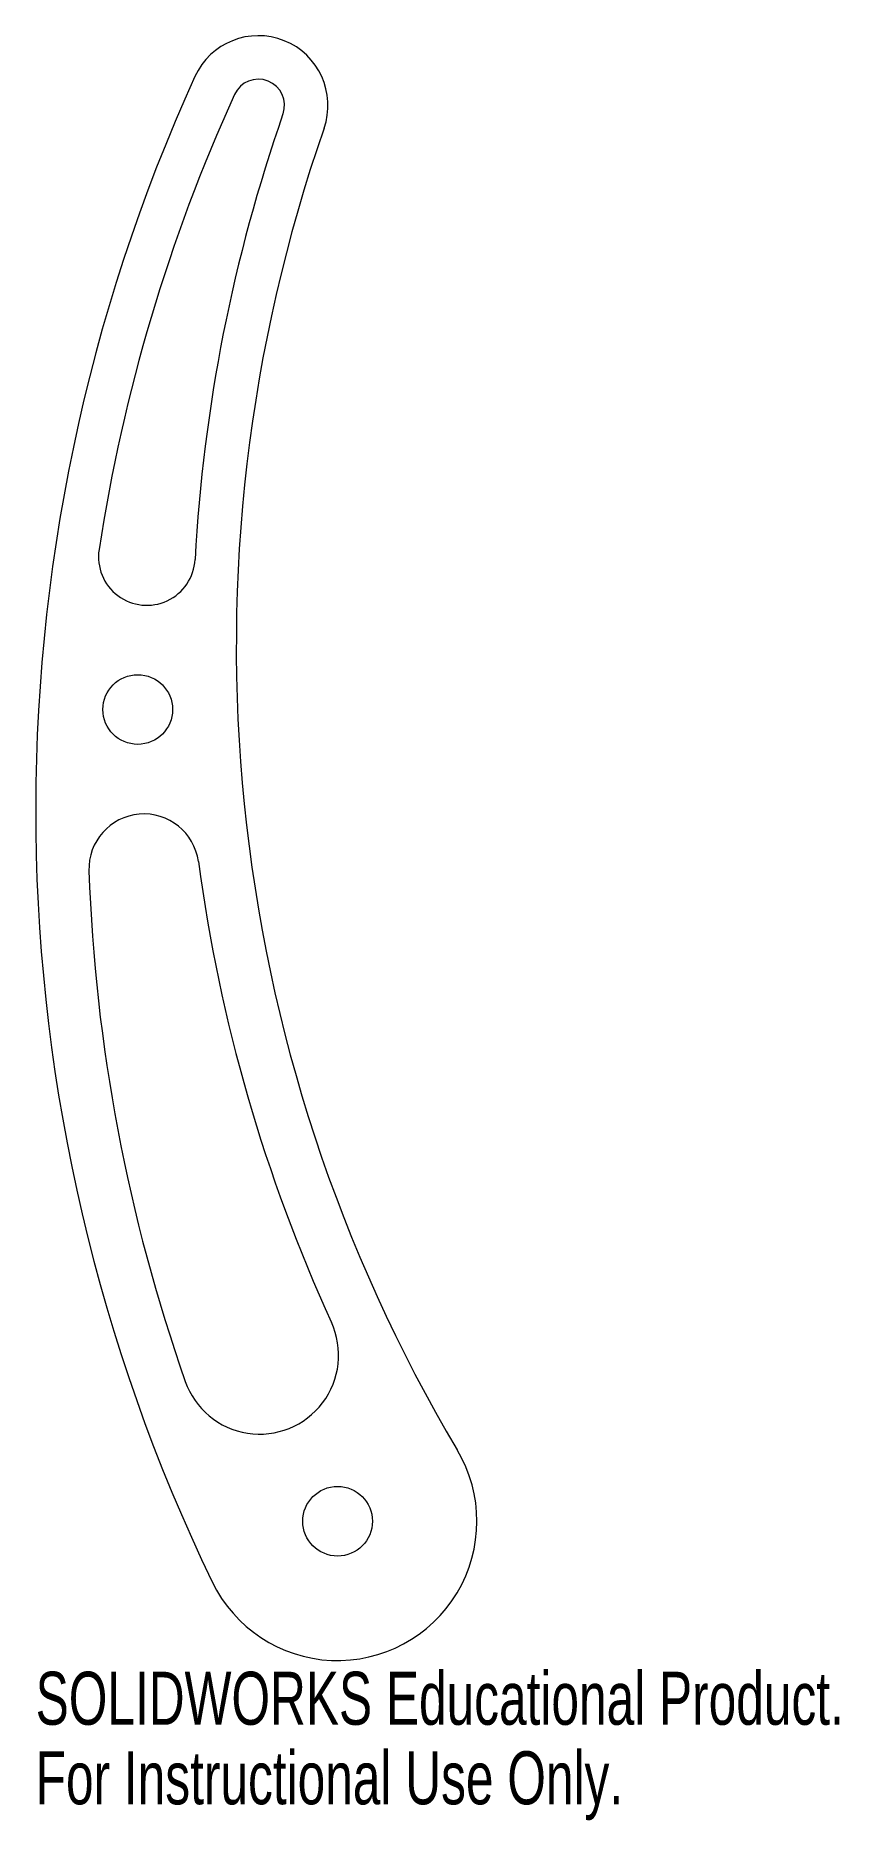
# Model space of a CAD drawing. Header units: inches. Extents: x -6.36 to -3.48, y -4.21 to 2.19.
import ezdxf

# ---------------------------------------------------------------- set-up
doc = ezdxf.new("R2010")
doc.units = ezdxf.units.IN
doc.header["$MEASUREMENT"] = 0
doc.styles.add('SLDTEXTSTYLE0', font='TXT', dxfattribs={"width": 0.7})

msp = doc.modelspace()

# ---------------------------------------------------------------- linework, layer by layer
at = {"color": 7, "linetype": 'Continuous', "lineweight": 15}
for centre in [(-5.9937, -0.227), (-5.2764, -3.14)]:
    msp.add_circle(centre, 0.125, dxfattribs=at)
for centre, radius, start, end in [((-5.5609, 1.9412), 0.25, 340.75717, 155.52271), ((0, -0.5904), 6.3601, 155.52271, 205.79023), ((-5.5609, 1.9412), 0.0938, 340.75717, 155.52271), ((0, -0.5904), 6.2038, 155.52271, 171.31177), ((0, 0), 5.7962, 160.75717, 176.92236), ((0, 0), 5.64, 160.75717, 210.75717), ((-5.9611, 0.3205), 0.1735, 171.31177, 356.92236), ((-5.9716, -0.7991), 0.1973, 7.62185, 182.00143), ((0, -0.5904), 6.1726, 182.00143, 199.37402), ((0, 0), 5.8275, 187.62185, 204.60374), ((-5.5559, -2.5441), 0.2832, 199.37402, 24.60374), ((-5.2764, -3.14), 0.5, 205.79023, 30.75717)]:
    msp.add_arc(centre, radius, start, end, dxfattribs=at)

# ---------------------------------------------------------------- texts
at = {"color": 7, "linetype": 'Continuous', "char_height": 0.1903, "attachment_point": 1, "style": 'SLDTEXTSTYLE0'}
for s, insert in [('SOLIDWORKS Educational Product.', (-6.3601, -3.6801)), ('For Instructional Use Only.', (-6.3601, -3.9656))]:
    msp.add_mtext(s, dxfattribs=dict(at, insert=insert))

doc.saveas('drawing.dxf')
